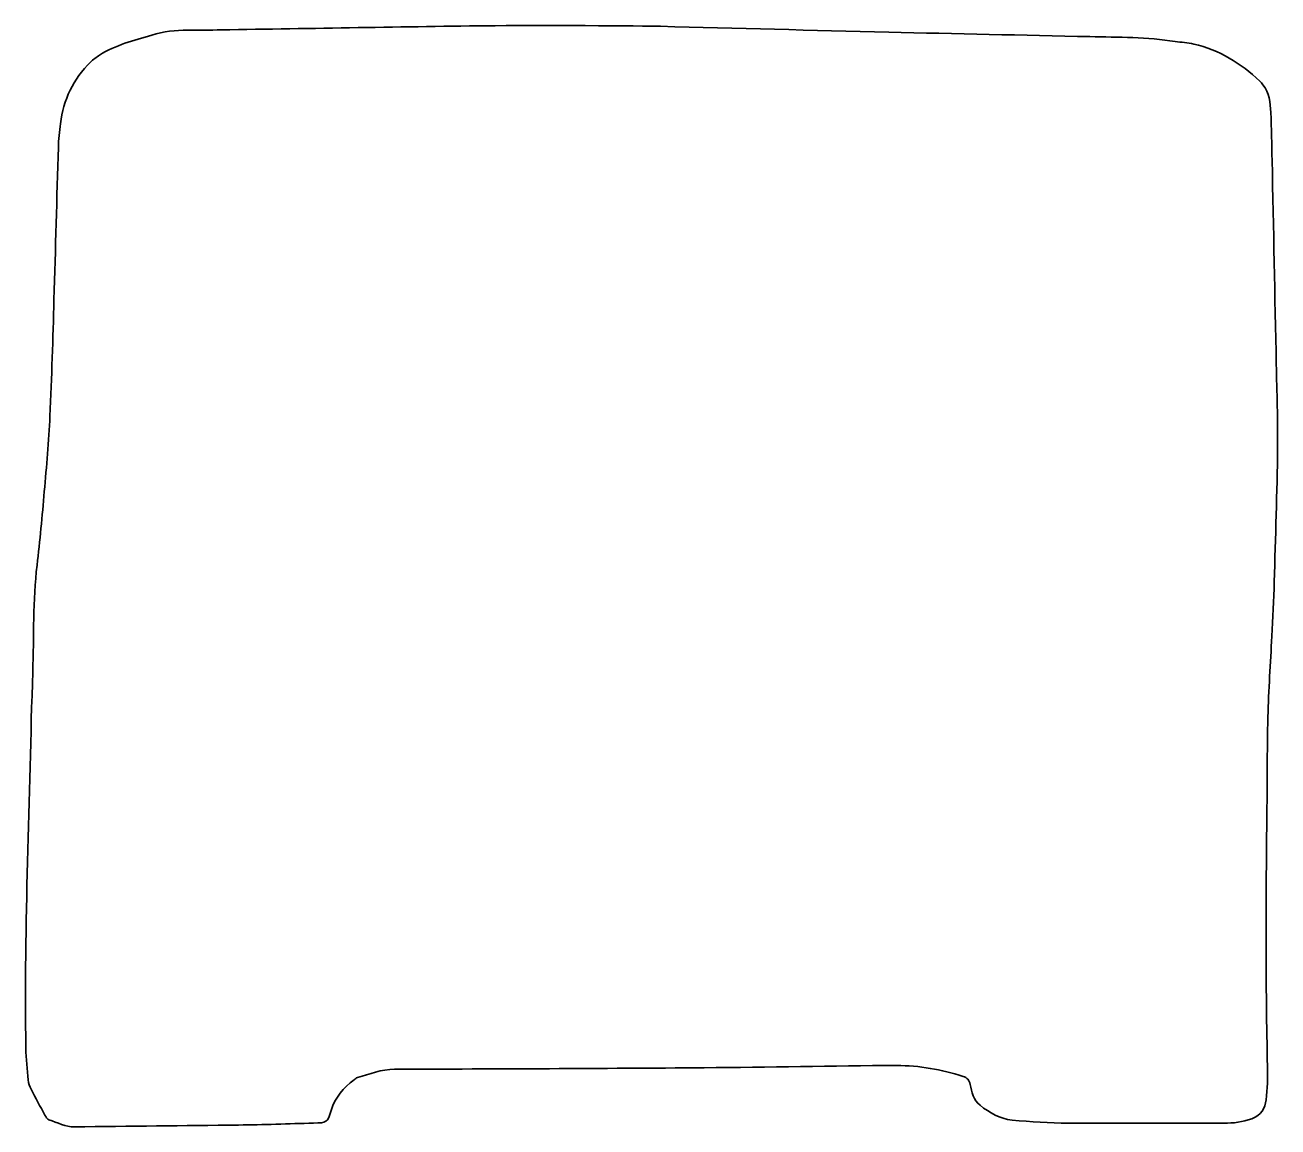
# Model space of a CAD drawing. Extents: x 933.4 to 987.6, y 516.2 to 563.8.
import ezdxf

# ---------------------------------------------------------------- set-up
doc = ezdxf.new("R2010")
doc.units = 0
doc.header["$MEASUREMENT"] = 0
doc.layers.add('Слой 1', color=7, linetype='Continuous', lineweight=0)

msp = doc.modelspace()

# ---------------------------------------------------------------- linework, layer by layer
at = {"layer": 'Слой 1', "color": 18, "lineweight": 35, "true_color": 0x000000}
msp.add_open_spline([(953.731, 563.816), (949.781, 563.771), (945.831, 563.695), (941.881, 563.634), (941.399, 563.626), (940.917, 563.611), (940.435, 563.62), (939.901, 563.629), (939.383, 563.568), (938.872, 563.408), (938.1, 563.165), (937.302, 562.992), (936.612, 562.539), (936.476, 562.45), (936.341, 562.353), (936.225, 562.24), (935.469, 561.509), (935.054, 560.606), (934.92, 559.572), (934.876, 559.235), (934.84, 558.895), (934.83, 558.556), (934.763, 556.359), (934.708, 554.161), (934.642, 551.964), (934.591, 550.283), (934.546, 548.603), (934.468, 546.924), (934.416, 545.833), (934.318, 544.745), (934.224, 543.657), (934.131, 542.592), (934.032, 541.527), (933.907, 540.466), (933.727, 538.931), (933.777, 537.389), (933.724, 535.851), (933.63, 533.114), (933.583, 530.374), (933.501, 527.636), (933.42, 524.944), (933.39, 522.252), (933.424, 519.559), (933.429, 519.102), (933.482, 518.645), (933.527, 518.19), (933.541, 518.053), (933.586, 517.912), (933.648, 517.789), (933.839, 517.412), (934.043, 517.041), (934.248, 516.671), (934.292, 516.592), (934.35, 516.487), (934.423, 516.463), (934.79, 516.347), (935.136, 516.158), (935.538, 516.162), (937.901, 516.19), (940.264, 516.208), (942.627, 516.24), (943.709, 516.254), (944.79, 516.293), (945.871, 516.323), (946.454, 516.34), (946.474, 516.336), (946.636, 516.873), (946.808, 517.443), (947.168, 517.855), (947.627, 518.203), (947.673, 518.239), (947.722, 518.279), (947.776, 518.294), (948.304, 518.444), (948.809, 518.656), (949.381, 518.657), (953.849, 518.667), (958.317, 518.686), (962.785, 518.719), (965.56, 518.739), (968.334, 518.805), (971.109, 518.816), (972.085, 518.82), (973.049, 518.643), (973.984, 518.343), (974.158, 518.287), (974.25, 518.184), (974.293, 518.001), (974.37, 517.672), (974.425, 517.319), (974.717, 517.094), (975.13, 516.776), (975.581, 516.504), (976.104, 516.455), (976.911, 516.381), (977.722, 516.329), (978.532, 516.323), (980.777, 516.307), (983.023, 516.319), (985.269, 516.319), (985.683, 516.319), (986.08, 516.368), (986.478, 516.513), (986.882, 516.661), (987.052, 516.961), (987.096, 517.329), (987.152, 517.806), (987.169, 518.291), (987.158, 518.772), (987.075, 522.323), (987.084, 525.873), (987.129, 529.424), (987.147, 530.918), (987.137, 532.411), (987.175, 533.904), (987.205, 535.067), (987.29, 536.228), (987.346, 537.39), (987.385, 538.177), (987.427, 538.963), (987.45, 539.75), (987.506, 541.677), (987.57, 543.604), (987.595, 545.532), (987.61, 546.742), (987.562, 547.953), (987.538, 549.164), (987.479, 552.103), (987.419, 555.042), (987.357, 557.981), (987.343, 558.674), (987.339, 559.368), (987.298, 560.061), (987.274, 560.478), (987.259, 560.912), (986.957, 561.257), (986.91, 561.31), (986.874, 561.372), (986.823, 561.419), (986, 562.181), (985.077, 562.77), (983.97, 563.021), (983.708, 563.081), (983.435, 563.094), (983.168, 563.134), (981.943, 563.318), (980.708, 563.317), (979.474, 563.343), (976.571, 563.404), (973.668, 563.466), (970.764, 563.536), (967.473, 563.615), (964.182, 563.704), (960.891, 563.788), (960.891, 563.799), (956.118, 563.842), (953.731, 563.816)], degree=3, knots=[0, 0, 0, 0, 1, 1, 1, 2, 2, 2, 3, 3, 3, 4, 4, 4, 5, 5, 5, 6, 6, 6, 7, 7, 7, 8, 8, 8, 9, 9, 9, 10, 10, 10, 11, 11, 11, 12, 12, 12, 13, 13, 13, 14, 14, 14, 15, 15, 15, 16, 16, 16, 17, 17, 17, 18, 18, 18, 19, 19, 19, 20, 20, 20, 21, 21, 21, 22, 22, 22, 23, 23, 23, 24, 24, 24, 25, 25, 25, 26, 26, 26, 27, 27, 27, 28, 28, 28, 29, 29, 29, 30, 30, 30, 31, 31, 31, 32, 32, 32, 33, 33, 33, 34, 34, 34, 35, 35, 35, 36, 36, 36, 37, 37, 37, 38, 38, 38, 39, 39, 39, 40, 40, 40, 41, 41, 41, 42, 42, 42, 43, 43, 43, 44, 44, 44, 45, 45, 45, 46, 46, 46, 47, 47, 47, 48, 48, 48, 49, 49, 49, 50, 50, 50, 51, 51, 51, 52, 52, 52, 52], dxfattribs=at)

doc.saveas('drawing.dxf')
